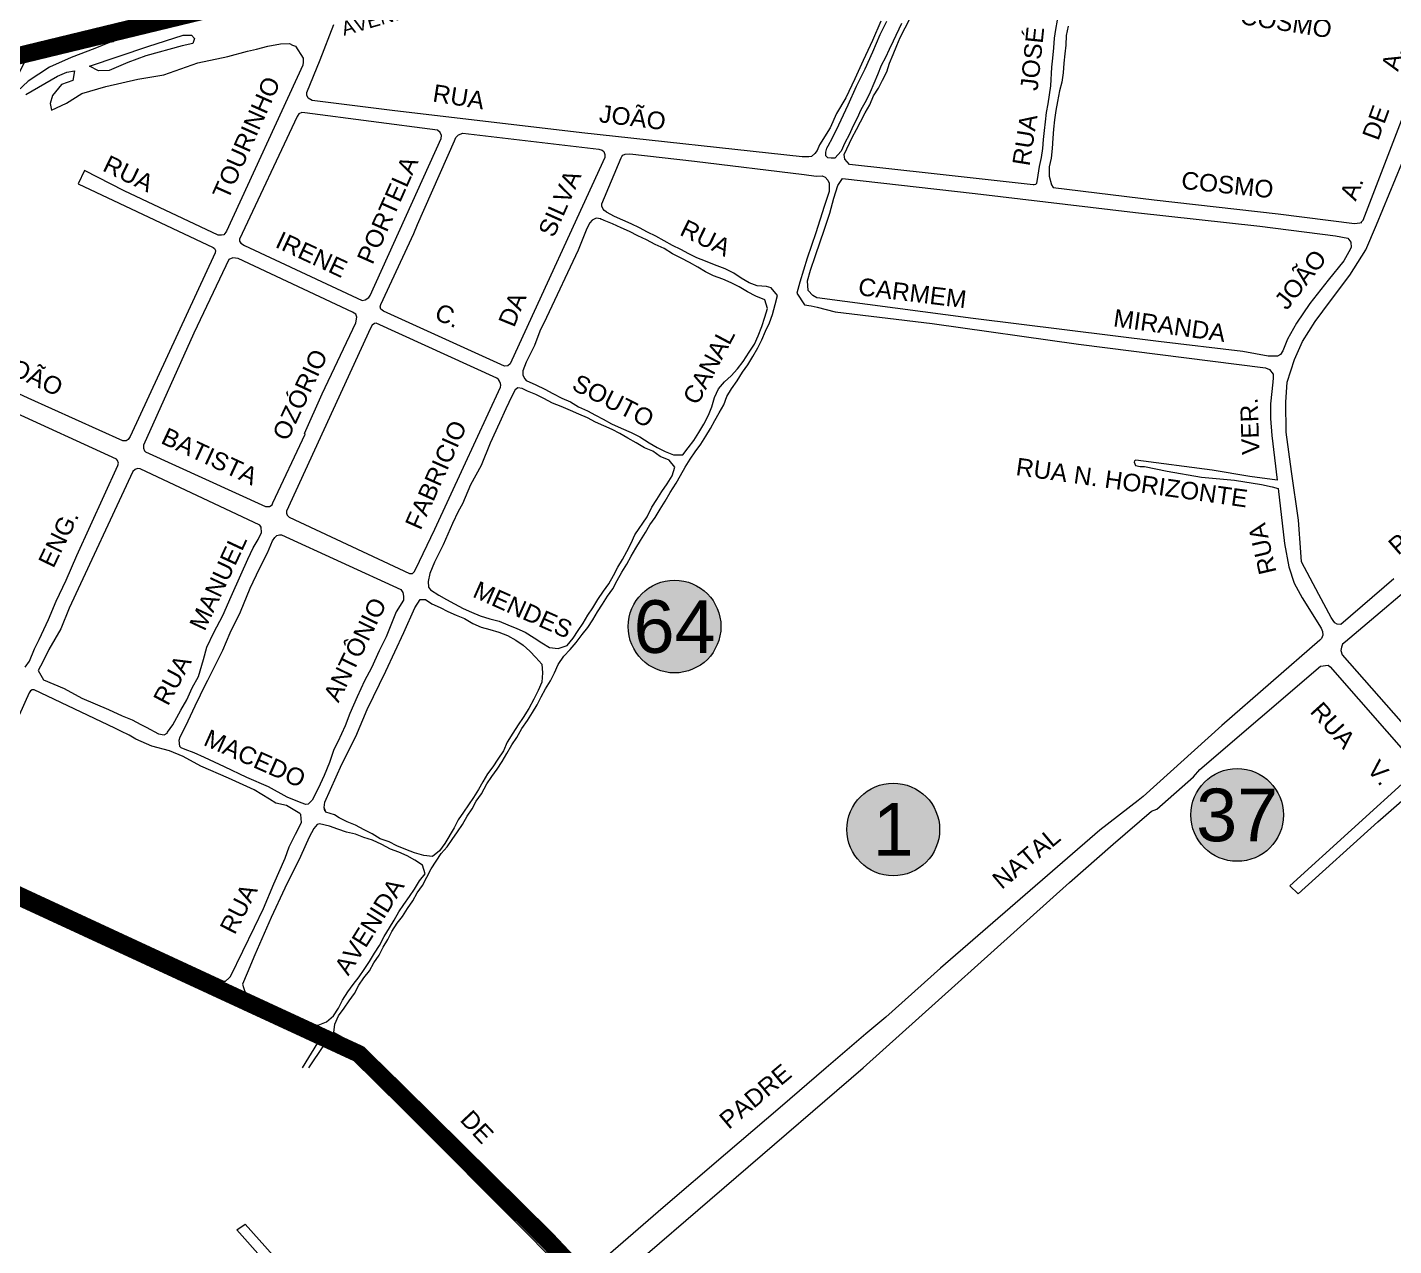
# Model space of a CAD drawing. Header units: millimetres. Extents: x 617885 to 663705, y 7172943 to 7234736.
# Drawn here: x 648637 to 649414, y 7183699 to 7184392 of the extents above; entities that cross this region are included whole.
import ezdxf
from ezdxf.enums import TextEntityAlignment as Align

# ---------------------------------------------------------------- set-up
doc = ezdxf.new("R2010")
doc.units = ezdxf.units.MM
doc.layers.add('BAIRROS', color=12, linetype='Continuous')
doc.layers.add('Equipamentos Públicos', color=171, linetype='Continuous')
doc.layers.add('TOP_VIAS 10.000', color=7, linetype='Continuous', lineweight=9)
doc.layers.add('VIAS', color=7, linetype='Continuous', lineweight=5)
doc.styles.add('LDUP', font='LDUP.SHX')
doc.styles.get("Standard").update_dxf_attribs({"font": 'arial.ttf'})

msp = doc.modelspace()

# ---------------------------------------------------------------- hatches: boundary and pattern name
at = {"layer": 'Equipamentos Públicos', "true_color": 0xb3b3ff}
h = msp.add_hatch(color=151, dxfattribs=at)
edge = h.paths.add_edge_path()
edge.add_arc((649004.93, 7184051.24), 26.4, 0, 360)
h = msp.add_hatch(color=151, dxfattribs=at)
edge = h.paths.add_edge_path()
edge.add_arc((649325.17, 7183943.99), 26.4, 0, 360)
h = msp.add_hatch(color=151, dxfattribs=at)
edge = h.paths.add_edge_path()
edge.add_arc((649129.4, 7183935.72), 26.4, 0, 360)

# ---------------------------------------------------------------- linework, layer by layer
at = {"layer": 'BAIRROS', "lineweight": 40, "ltscale": 0.3, "const_width": 10}
for points in [[(650023.17, 7184755.18), (648828.06, 7184425.83), (648736.48, 7184401.67), (648625.42, 7184374.74), (647837.5, 7184325.96), (646667, 7184246)], [(649616.18, 7184643.87), (648828.06, 7184425.83), (648828.06, 7184425.83), (648828.06, 7184425.83), (648736.48, 7184401.67), (648625.42, 7184374.74), (648591.28, 7184288.4), (648446.86, 7183982.96), (648825.21, 7183807.99), (648932.28, 7183702.31), (648957.44, 7183675.59)], [(647338.63, 7183238.88), (647837.5, 7184325.96), (648625.42, 7184374.74), (648591.28, 7184288.4), (648446.86, 7183982.95), (648825.21, 7183807.99), (648825.21, 7183807.99), (648846.28, 7183787.36), (648932.28, 7183702.31), (648957.44, 7183675.59), (648789.64, 7183531.31), (648725.53, 7183477.1), (648609.78, 7183399.82), (648579.81, 7183378.71), (648494.05, 7183322.27), (648554.5, 7183300.78), (648182.66, 7182495.01), (647174.21, 7182961.87), (647236.64, 7183017.35), (647338.62, 7183238.86)]]:
    msp.add_lwpolyline(points, dxfattribs=at)
at = {"layer": 'Equipamentos Públicos', "color": 7, "lineweight": 5}
for centre in [(649004.93, 7184051.24), (649325.17, 7183943.99), (649129.4, 7183935.72)]:
    msp.add_circle(centre, 26.4, dxfattribs=at)
at = {"layer": 'VIAS', "color": 253}
for points in [[(649122.29, 7184395.83), (649117.58, 7184384.81), (649112.33, 7184373.52), (649107.62, 7184363.02), (649102.37, 7184352.25), (649097.13, 7184343.33), (649093.46, 7184335.19), (649087.43, 7184325.47), (649086.12, 7184322.32), (649084.8, 7184320.49), (649082.97, 7184318.91), (649081.39, 7184318.65), (649077.58, 7184318.65), (648952.15, 7184332.23), (648844.19, 7184345.03), (648798.75, 7184350.78), (648796.38, 7184352.1), (648795.59, 7184353.67), (648795.59, 7184355.24), (648803.19, 7184373.88), (648811.03, 7184394.03)], [(649134.12, 7184394.53), (649129.4, 7184384.55), (649127.04, 7184379.82), (649124.94, 7184375.1), (649122.58, 7184370.64), (649120.48, 7184365.39), (649118.39, 7184360.4), (649116.29, 7184355.41), (649113.93, 7184350.68), (649111.05, 7184345.43), (649108.95, 7184340.71), (649106.59, 7184336.25), (649104.23, 7184331.26), (649101.87, 7184326.53), (649099.77, 7184321.81), (649096.23, 7184317.87), (649094, 7184317.87), (649092.16, 7184318.13), (649091.11, 7184319.18), (649091.11, 7184321.28), (649091.63, 7184323.64), (649092.42, 7184324.95), (649094.78, 7184329.42), (649098.45, 7184336.77), (649103.69, 7184348.32), (649108.41, 7184358.82), (649113.39, 7184368.79), (649117.85, 7184378.51), (649122.04, 7184388.22), (649125.71, 7184395.83)], [(649219.5, 7184369.64), (649218.98, 7184359.14), (649218.2, 7184353.89), (649217.42, 7184348.9), (649216.37, 7184343.91), (649215.85, 7184338.66), (649215.33, 7184333.68), (649214.81, 7184328.43), (649214.29, 7184323.44), (649213.51, 7184318.19), (649212.46, 7184313.2), (649211.68, 7184308.22), (649210.89, 7184303.49), (649210.37, 7184302.97), (649209.58, 7184302.7), (649209.05, 7184302.7), (649151, 7184309.24), (649104.51, 7184314.2), (649101.91, 7184317.23), (649101.41, 7184320.01), (649106.07, 7184329.68), (649108.43, 7184334.15), (649110.79, 7184338.61), (649113.41, 7184343.6), (649116.03, 7184348.32), (649118.13, 7184353.31), (649121.02, 7184357.77), (649123.38, 7184362.24), (649125.74, 7184366.96), (649127.31, 7184371.95), (649129.4, 7184376.94), (649131.5, 7184381.93), (649133.33, 7184386.65), (649136.22, 7184392.17), (649138.58, 7184396.89)], [(649222.63, 7184396.41), (649221.84, 7184391.16), (649221.06, 7184386.17), (649220.54, 7184380.66), (649220.02, 7184374.89), (649219.5, 7184369.64)], [(649228.93, 7184393), (649227.89, 7184387.75), (649227.63, 7184382.24), (649227.11, 7184377.25), (649226.59, 7184372), (649226.07, 7184366.49), (649225.29, 7184361.24), (649223.98, 7184356.25), (649222.93, 7184350.22), (649221.89, 7184344.97), (649221.1, 7184339.72), (649220.58, 7184334.47), (649220.33, 7184329.22), (649219.8, 7184323.44), (649219.28, 7184317.93), (649218.24, 7184312.94), (649218.24, 7184307.7), (649219.56, 7184302.71), (649220.35, 7184301.13), (649277.88, 7184294.08), (649348.54, 7184286.24), (649391.88, 7184280.75), (649395.03, 7184281.02), (649396.08, 7184281.28), (649395.82, 7184281.54), (649396.87, 7184282.59), (649421.5, 7184346.64)], [(649003.69, 7184268.22), (648994.23, 7184273.46), (648989.5, 7184275.82), (648985.03, 7184278.18), (648980.3, 7184280.54), (648975.57, 7184282.64), (648970.84, 7184284.73), (648966.11, 7184287.09), (648965.06, 7184288.14), (648964.8, 7184288.14), (648964.27, 7184288.93), (648963.48, 7184290.5), (648963.48, 7184291.82), (648974.49, 7184318.07), (648975.02, 7184318.86), (648975.54, 7184319.64), (648976.85, 7184320.17), (648979.48, 7184320.43), (649016.25, 7184316.25), (649078.77, 7184308.67), (649085.47, 7184307.63), (649089.02, 7184307.89), (649090.59, 7184307.1), (649092.17, 7184305.27), (649092.96, 7184303.69), (649092.97, 7184298.97), (649090.08, 7184290.31), (649085.37, 7184275.34), (649080.39, 7184260.91), (649076.2, 7184247.26), (649074.58, 7184241.1), (649078.97, 7184234.4), (649082.78, 7184233.87), (649086.2, 7184233.09), (649096.44, 7184230.47), (649151.61, 7184223.67), (649234.88, 7184211.91), (649341.26, 7184198.58), (649343.63, 7184197.53), (649345.73, 7184194.9), (649345.73, 7184192.8), (649345.47, 7184190.44), (649344.17, 7184178.1), (649344.18, 7184169.71), (649344.98, 7184160), (649347.89, 7184134.54), (649332.39, 7184136.63), (649310.85, 7184140.29), (649267.51, 7184146.04), (649266.72, 7184145.52), (649266.46, 7184144.73), (649267.25, 7184142.9), (649269.87, 7184142.37), (649272.5, 7184142.37), (649285.37, 7184139.76), (649304.81, 7184136.35), (649323.72, 7184134.53), (649338.96, 7184132.17), (649345, 7184130.86), (649348.42, 7184129.81), (649352.12, 7184098.58), (649354.5, 7184085.2), (649357.66, 7184076.01), (649362.13, 7184067.62), (649372.92, 7184050.3), (649373.7, 7184048.36), (649373.97, 7184046.37), (649373.18, 7184044.53), (649372.13, 7184043.41), (649316.5, 7183994.89), (649271.62, 7183954.45), (649268.76, 7183952.28), (649246.95, 7183935.28), (649156.4, 7183856.76), (649125.17, 7183828.92), (649113.89, 7183819.46), (649091.27, 7183800), (649065.07, 7183777.45), (649033.84, 7183750.92), (648998.41, 7183720.46), (648958.52, 7183686.05)], [(649414.34, 7184078.46), (649384.21, 7184052.41), (649382.11, 7184052.67), (649380.79, 7184053.45), (649379.74, 7184054.77), (649378.69, 7184056.34), (649371.59, 7184069.46), (649361.85, 7184088.09), (649361.32, 7184093.6), (649359.99, 7184111.71), (649356.03, 7184139.53), (649353.12, 7184161.84), (649352.84, 7184178.9), (649353.62, 7184190.45), (649357.81, 7184203.31), (649362.26, 7184213.55), (649369.61, 7184224.84), (649378.26, 7184236.65), (649389.28, 7184251.35), (649398.46, 7184265.79), (649404.49, 7184279.97), (649418.83, 7184314.93)], [(649348.09, 7184205.14), (649342.83, 7184205.14), (649328.39, 7184207.75), (649280.31, 7184213.5), (649174.98, 7184226.57), (649086.19, 7184238.34), (649085.93, 7184238.34), (649083.56, 7184239.65), (649080.93, 7184242.53), (649080.67, 7184248.05), (649082.24, 7184254.08), (649085.12, 7184262.48), (649090.36, 7184277.45), (649093.24, 7184286.63), (649095.6, 7184295.03), (649097.95, 7184302.38), (649100.58, 7184306.32), (649175.97, 7184297.7), (649267.38, 7184286.99), (649338.04, 7184279.15), (649381.12, 7184273.66), (649388.21, 7184272.35), (649389.79, 7184269.99), (649390.06, 7184267.1)], [(649054.69, 7184214.44), (649056.79, 7184219.42), (649058.89, 7184224.15), (649060.72, 7184228.88), (649062.29, 7184234.65), (649063.6, 7184239.64), (649059.99, 7184243.98), (649057.29, 7184244.88), (649052.04, 7184245.14), (649047.31, 7184246.98), (649042.84, 7184249.6), (649038.64, 7184252.49), (649033.65, 7184254.85), (649027.6, 7184257.2), (649022.61, 7184259.3), (649017.62, 7184261.14), (649013.15, 7184263.5), (649008.42, 7184265.86), (649003.69, 7184268.22)], [(649390.06, 7184267.1), (649388.74, 7184264.48), (649385.86, 7184259.49), (649376.94, 7184248.46), (649366.45, 7184235.07), (649358.84, 7184224.04), (649353.86, 7184214.85), (649351.24, 7184208.29), (649349.92, 7184206.19), (649348.09, 7184205.14)], [(648953.26, 7183686.84), (648925.4, 7183714.65), (648866.51, 7183773.14), (648839.59, 7183800), (648837.33, 7183802.26), (648831.02, 7183808.56), (648827.34, 7183811.44), (648820.96, 7183814.7), (648811.02, 7183820.1), (648811.57, 7183824.82), (648813.66, 7183829.55), (648816.81, 7183834.01), (648819.7, 7183838.21), (648822.85, 7183842.41), (648825.2, 7183847.14), (648828.09, 7183851.34), (648831.24, 7183855.28), (648833.86, 7183859.74), (648836.75, 7183864.2), (648839.11, 7183868.66), (648841.73, 7183873.13), (648844.09, 7183877.59), (648846.97, 7183882.32), (648850.12, 7183886.26), (648853.01, 7183890.72), (648855.89, 7183895.18), (648858.51, 7183899.65), (648861.4, 7183903.85), (648864.02, 7183908.57), (648866.38, 7183913.3), (648869.27, 7183917.76), (648872.15, 7183921.96), (648875.56, 7183925.9), (648878.45, 7183930.1), (648881.33, 7183934.3), (648884.22, 7183938.5), (648886.84, 7183943.23), (648889.73, 7183947.43), (648892.09, 7183951.89), (648894.97, 7183956.09), (648898.12, 7183961.61), (648901, 7183965.81), (648903.89, 7183970.01), (648906.77, 7183974.47), (648909.4, 7183978.93), (648912.28, 7183983.92), (648915.17, 7183988.12), (648918.05, 7183993.11), (648921.2, 7183997.84), (648924.08, 7184002.3), (648926.71, 7184006.76), (648929.07, 7184011.23), (648931.43, 7184015.69), (648934.31, 7184020.42), (648936.67, 7184024.88), (648938.77, 7184029.6), (648941.92, 7184034.33), (648945.59, 7184038.27), (648949, 7184042.21), (648952.41, 7184046.67), (648955.56, 7184050.61), (648958.44, 7184055.07), (648961.07, 7184059.54), (648963.95, 7184064), (648966.84, 7184068.46), (648969.72, 7184072.66), (648972.35, 7184077.39), (648974.97, 7184082.12), (648977.85, 7184086.84), (648980.21, 7184091.3), (648982.83, 7184095.77), (648985.46, 7184100.23), (648988.34, 7184104.69), (648990.96, 7184109.16), (648993.85, 7184113.36), (648996.74, 7184118.08), (648999.62, 7184122.55), (649002.5, 7184127.54), (649005.91, 7184132.79), (649008.27, 7184137.25), (649010.9, 7184141.98), (649013.78, 7184146.44), (649016.67, 7184150.64), (649019.82, 7184155.1), (649022.7, 7184159.57), (649025.32, 7184164.03), (649027.95, 7184168.49), (649030.31, 7184172.96), (649032.93, 7184177.42), (649034.76, 7184182.14), (649037.38, 7184186.61), (649040.53, 7184191.07), (649043.68, 7184196.06), (649046.56, 7184200.26), (649049.45, 7184204.99), (649052.33, 7184209.97), (649054.69, 7184214.44)], [(648967.72, 7183675.56), (649112.38, 7183800), (649229.77, 7183905.49), (649254.57, 7183927.41), (649276.35, 7183946.05), (649279.51, 7183947.37), (649300.24, 7183965.75), (649303.91, 7183969.95), (649372.67, 7184028.78), (649376.88, 7184029.31), (649378.19, 7184028.26), (649426.57, 7183973.17)], [(649425.26, 7183967.39), (649355.19, 7183903.58), (649359.92, 7183899.12), (649405.16, 7183940.01), (649432.52, 7183963.91)], [(648806.2, 7183946.07), (648805.41, 7183948.17)]]:
    msp.add_lwpolyline(points, dxfattribs=at)
for points in [[(648672.02, 7184370.22), (648705.19, 7184381.42), (648725.31, 7184387.87), (648729.92, 7184387.87), (648731.61, 7184386.03), (648730.84, 7184383.11), (648724.7, 7184381.88), (648703.97, 7184376.05), (648693.83, 7184372.37), (648683.08, 7184367.76), (648677.09, 7184367.61)], [(648622.72, 7184348.31), (648636.35, 7184374.93), (648685.16, 7184384.86), (648685.67, 7184384.1), (648683.37, 7184383.72), (648674.96, 7184380.4), (648661.45, 7184375.18), (648649.09, 7184369.71), (648637.12, 7184361.81), (648627.81, 7184353.02), (648623.23, 7184348.31)], [(649473.08, 7184010.93), (649527.58, 7184057.83), (649572.95, 7184097.04), (649575.16, 7184099.59), (649574.95, 7184100.86), (649574.05, 7184101.8), (649524.16, 7184157.81), (649522.66, 7184158.1), (649521.64, 7184157.52), (649519.39, 7184155.92), (649456.22, 7184101.56), (649437.46, 7184085.36), (649386.88, 7184042.55), (649385.16, 7184041.13), (649384.58, 7184039.57), (649384.26, 7184037.7), (649384.92, 7184035.06), (649430.84, 7183982.98), (649433.37, 7183980.44), (649434.68, 7183979.93), (649436.26, 7183979.93), (649438.39, 7183981.41), (649457.39, 7183997.69)]]:
    msp.add_lwpolyline(points, close=True, dxfattribs=at)
at = {"layer": 'VIAS', "color": 253, "flags": 128}
for points in [[(648635.63, 7184354.21), (648653.68, 7184364.51), (648659.12, 7184366.88), (648663.35, 7184367.66), (648662.41, 7184362.17), (648655.98, 7184359.82), (648650.8, 7184353.55), (648649.55, 7184349), (648650.38, 7184345.22), (648658.79, 7184349.14), (648667.49, 7184354.74), (648681.22, 7184358.65), (648699.44, 7184362.84), (648714.3, 7184365.35), (648733.64, 7184372.06), (648750.74, 7184375.7), (648761.95, 7184378.77), (648767, 7184379.89), (648773.44, 7184381.56), (648780.73, 7184382.96), (648785.78, 7184383.24), (648787.46, 7184382.12), (648789.14, 7184381.56), (648793.62, 7184374.83), (648793.62, 7184372.59), (648793.34, 7184370.91), (648749.84, 7184276.24), (648749.56, 7184275.68), (648748.44, 7184274.28), (648747.04, 7184274.01), (648745.08, 7184274.01), (648691.67, 7184299.26), (648669.14, 7184310.92), (648665.52, 7184303.28), (648742.27, 7184267), (648743.11, 7184266.44), (648743.67, 7184265.32), (648743.39, 7184263.92), (648695.12, 7184159.46), (648694, 7184157.78), (648692.88, 7184156.94), (648690.92, 7184156.94), (648637.12, 7184181.34), (648566.23, 7184214.17)], [(648635.35, 7184028.11), (648637.88, 7184031.47), (648640.68, 7184038.47), (648643.21, 7184043.79), (648648.54, 7184055.27), (648653.03, 7184065.64), (648658.64, 7184077.68), (648664.82, 7184091.68), (648688.11, 7184142.93), (648688.39, 7184144.33), (648687.83, 7184145.74), (648687.27, 7184146.58), (648564.54, 7184202.68)], [(648780.01, 7184103.38), (648781.14, 7184103.38), (648849.22, 7184072.24), (648850.34, 7184070.56), (648850.62, 7184068.6), (648850.62, 7184066.35), (648846.41, 7184059.63), (648843.89, 7184052.91), (648840.8, 7184045.35), (648836.87, 7184037.51), (648832.38, 7184027.71), (648828.46, 7184020.42), (648824.25, 7184011.18), (648820.04, 7184001.66), (648817.51, 7183994.66), (648813.3, 7183985.7), (648811.06, 7183981.21), (648808.53, 7183973.93), (648805.44, 7183966.37), (648802.08, 7183959.09), (648798.71, 7183952.37), (648796.47, 7183950.13), (648795.06, 7183949.85), (648794.5, 7183950.13), (648791.42, 7183951.25), (648784.42, 7183954.06), (648773.77, 7183959.95), (648761.44, 7183965.28), (648748.83, 7183971.45), (648737.34, 7183976.78), (648731.46, 7183979.3), (648726.41, 7183981.27), (648724.17, 7183982.11), (648723.33, 7183982.95), (648723.05, 7183986.59), (648723.62, 7183988.55), (648725.02, 7183991.35), (648728.11, 7183997.51), (648732.03, 7184006.2), (648735.12, 7184012.36), (648735.68, 7184013.76), (648739.33, 7184020.76), (648743.54, 7184029.16), (648747.75, 7184037.84), (648751.96, 7184047.65), (648757.85, 7184059.69), (648763.46, 7184073.13), (648768.79, 7184084.33), (648773.28, 7184093.3), (648776.09, 7184100.02), (648777.49, 7184101.98)], [(648777.49, 7184101.98), (648778.61, 7184103.1), (648780.01, 7184103.38)], [(648879.49, 7183936.66), (648874.25, 7183927.74), (648871.1, 7183923.54), (648867.16, 7183920.38), (648862.17, 7183920.91), (648856.92, 7183922.48), (648851.93, 7183924.31), (648846.93, 7183926.41), (648842.47, 7183928.77), (648837.47, 7183930.34), (648832.74, 7183933.23), (648828.28, 7183935.59), (648823.28, 7183938.21), (648818.55, 7183940.04), (648814.09, 7183942.4), (648811.46, 7183943.98), (648806.47, 7183945.55), (648806.2, 7183946.07), (648805.94, 7183946.34), (648805.41, 7183948.17), (648805.94, 7183951.32), (648809.08, 7183958.41), (648815.64, 7183972.85), (648823.5, 7183988.6), (648830.05, 7184004.09), (648840.54, 7184025.88), (648850.76, 7184047.93), (648857.05, 7184061.85), (648860.2, 7184066.57), (648863.09, 7184066.7), (648866.77, 7184064.21), (648871.5, 7184062.12), (648875.97, 7184059.76), (648880.7, 7184057.66), (648885.43, 7184055.82), (648890.16, 7184052.94), (648894.89, 7184050.84), (648899.88, 7184049.53), (648904.87, 7184047.96), (648909.86, 7184046.12), (648914.59, 7184043.5), (648918.8, 7184040.62), (648922.48, 7184037.21), (648925.9, 7184033.54), (648929.31, 7184029.86), (648929.84, 7184024.88), (648929.32, 7184019.63), (648927.23, 7184014.9), (648924.87, 7184009.91), (648921.98, 7184004.66), (648918.83, 7183999.41), (648915.95, 7183995.21), (648912.8, 7183990.48), (648909.65, 7183985.5), (648907.56, 7183980.51), (648904.41, 7183975.78), (648901.52, 7183971.32), (648898.38, 7183967.38), (648895.75, 7183962.92), (648893.39, 7183958.45), (648890.51, 7183953.99), (648887.62, 7183949.79), (648884.74, 7183945.59)], [(648599.42, 7183918.31), (648748.2, 7183849.31), (648749.32, 7183849.3), (648751.29, 7183850.98), (648752.13, 7183852.1), (648759.14, 7183866.39), (648765.88, 7183880.11), (648770.93, 7183890.75), (648776.82, 7183904.76), (648783.28, 7183919.32), (648785.52, 7183925.76), (648789.17, 7183933.04), (648792.54, 7183939.76), (648792.26, 7183944.25), (648791.7, 7183944.81), (648784.13, 7183949.29), (648777.97, 7183950.7), (648774.33, 7183952.94), (648765.64, 7183958.27), (648751.07, 7183965), (648735.38, 7183971.74), (648725.29, 7183977.35), (648717.45, 7183980.43), (648707.36, 7183983.24), (648698.39, 7183987.17), (648694.47, 7183989.41), (648689.71, 7183991.65), (648686.34, 7183993.34), (648640.39, 7184015.22), (648639.27, 7184015.22), (648638.43, 7184014.66), (648637.59, 7184013.54), (648596.9, 7183922.8)], [(648884.74, 7183945.59), (648881.85, 7183941.13), (648879.49, 7183936.66)], [(648793.14, 7183800), (648801.84, 7183814.26), (648761.09, 7183833.05), (648698.6, 7183861.94), (648645.08, 7183886.91), (648594.65, 7183910.19), (648592.97, 7183910.19), (648591, 7183909.63), (648589.6, 7183908.23)], [(648767.17, 7183518.27), (648785.58, 7183536.92), (648854.69, 7183596.33), (648755.73, 7183707.83), (648760.6, 7183711.12), (648859.44, 7183600.42), (648945.92, 7183674.76), (648946.71, 7183676.6), (648946.7, 7183678.17), (648946.44, 7183680.01), (648827.22, 7183800), (648824.72, 7183802.52), (648821.83, 7183805.14), (648818.41, 7183807.24), (648810.96, 7183810.05), (648805.03, 7183812.79), (648796.52, 7183800)]]:
    msp.add_lwpolyline(points, dxfattribs=at)
for points in [[(648827.22, 7184236.89), (648828.79, 7184237.15), (648830.89, 7184238.47), (648831.68, 7184239.78), (648872.05, 7184329.04), (648872.31, 7184330.88), (648871.52, 7184332.45), (648869.94, 7184333.76), (648794.55, 7184343.7), (648792.71, 7184343.96), (648791.14, 7184343.17), (648790.09, 7184341.59), (648757.32, 7184271.76), (648757.32, 7184270.71), (648758.11, 7184269.4), (648760.21, 7184268.09)], [(648882.03, 7184331.14), (648884.39, 7184332.19), (648961.88, 7184323.05), (648963.72, 7184322.52), (648964.77, 7184321.74), (648965.3, 7184319.9), (648965.3, 7184318.33), (648912.35, 7184202.82), (648911.3, 7184200.71), (648909.99, 7184199.66), (648908.15, 7184199.4), (648839.3, 7184230.86), (648837.73, 7184231.91), (648837.46, 7184233.22), (648837.72, 7184234.53), (648856.47, 7184274.96), (648858.7, 7184280.21), (648879.66, 7184327.73), (648880.45, 7184329.57)], [(648926.02, 7184188.91), (648931.01, 7184186.29), (648935.74, 7184183.93), (648940.73, 7184181.31), (648945.72, 7184179.21), (648950.19, 7184176.33), (648955.45, 7184173.97), (648959.92, 7184171.61), (648964.38, 7184169.25), (648969.11, 7184166.62), (648974.63, 7184164.27), (648980.15, 7184161.64), (648985.14, 7184159.28), (648990.4, 7184155.88), (648995.13, 7184153.25), (648999.59, 7184150.89), (649004.32, 7184149.06), (649009.58, 7184149.06), (649012.73, 7184153), (649015.87, 7184157.2), (649018.76, 7184161.66), (649021.64, 7184166.39), (649024.27, 7184171.64), (649026.1, 7184176.37), (649027.67, 7184181.62), (649030.03, 7184186.6), (649033.44, 7184190.54), (649037.12, 7184193.96), (649040.79, 7184197.89), (649043.94, 7184202.1), (649047.35, 7184207.35), (649050.49, 7184212.07), (649052.59, 7184216.8), (649054.69, 7184222.05), (649056.26, 7184227.3), (649057.83, 7184232.29), (649056.25, 7184237.27), (649051.26, 7184239.37), (649046.53, 7184241.73), (649041.8, 7184244.61), (649037.07, 7184246.97), (649032.34, 7184249.07), (649027.08, 7184250.9), (649022.62, 7184253.26), (649018.15, 7184255.89), (649013.42, 7184258.51), (649008.69, 7184260.87), (649003.7, 7184263.49), (648998.96, 7184266.38), (648993.97, 7184268.73), (648988.98, 7184271.36), (648983.99, 7184273.72), (648979.26, 7184276.08), (648974.53, 7184278.17), (648969.53, 7184280.53), (648964.81, 7184282.37), (648962.7, 7184283.42), (648962.97, 7184283.42), (648960.34, 7184283.68), (648957.98, 7184282.63), (648956.66, 7184281.05), (648955.09, 7184277.9), (648950.11, 7184265.56), (648932.02, 7184227.23), (648928.35, 7184219.36), (648925.21, 7184211.22), (648920.49, 7184201.77), (648918.66, 7184196.78), (648918.66, 7184194.42), (648919.71, 7184192.32), (648920.5, 7184191.27)], [(648702.69, 7184154.41), (648702.69, 7184152.73), (648703.25, 7184151.33), (648703.81, 7184150.77), (648772.18, 7184119.63), (648774.42, 7184119.63), (648775.82, 7184120.47), (648776.38, 7184121.59), (648794.62, 7184160.8), (648794.34, 7184161.08), (648804.44, 7184183.76), (648823.52, 7184224.09), (648824.09, 7184227.45), (648823.53, 7184229.14), (648821.57, 7184230.26), (648756.56, 7184260.83), (648753.48, 7184261.11), (648751.23, 7184260.28), (648749.55, 7184256.63), (648731.31, 7184218.27)], [(648905.27, 7184191), (648904.74, 7184191.79), (648903.69, 7184192.57), (648835.11, 7184224.03), (648834.06, 7184223.77), (648832.74, 7184222.72), (648831.96, 7184221.15), (648783.99, 7184116.92), (648783.99, 7184115.87), (648784.51, 7184114.56), (648785.57, 7184113.51), (648854.15, 7184081.53), (648855.72, 7184081.53), (648856.77, 7184082.32), (648857.56, 7184083.63), (648868.57, 7184106.73), (648884.82, 7184141.91), (648905.79, 7184187.59), (648906.06, 7184188.64), (648905.79, 7184189.69)], [(648870.71, 7184069.2), (648875.17, 7184066.58), (648879.64, 7184064.22), (648884.63, 7184061.6), (648889.36, 7184059.5), (648894.36, 7184057.4), (648899.87, 7184055.57), (648905.13, 7184054.26), (648910.12, 7184052.16), (648915.11, 7184050.06), (648919.84, 7184047.97), (648925.1, 7184044.82), (648929.3, 7184041.94), (648933.77, 7184039.31), (648938.76, 7184038.79), (648943.75, 7184040.37), (648947.16, 7184044.57), (648950.05, 7184049.03), (648952.93, 7184053.23), (648955.55, 7184057.7), (648958.44, 7184061.9), (648961.32, 7184066.62), (648964.47, 7184071.35), (648967.62, 7184075.55), (648970.24, 7184080.28), (648972.6, 7184085), (648975.22, 7184089.46), (648977.85, 7184093.93), (648980.21, 7184098.65), (648982.3, 7184103.38), (648989.38, 7184113.62), (648992.01, 7184119.13), (648994.89, 7184123.59), (648997.78, 7184128.06), (649000.66, 7184132.52), (649003.55, 7184136.98), (649005.12, 7184141.97), (649001.96, 7184145.91), (648996.71, 7184148), (648992.5, 7184151.15), (648987.77, 7184152.99), (648983.04, 7184155.87), (648978.31, 7184158.49), (648973.85, 7184161.12), (648969.38, 7184163.48), (648964.65, 7184165.57), (648959.92, 7184167.67), (648955.45, 7184170.03), (648950.46, 7184172.13), (648945.73, 7184174.22), (648940.47, 7184176.58), (648935.48, 7184178.42), (648930.49, 7184181.04), (648926.02, 7184183.4), (648921.29, 7184185.23), (648918.27, 7184186.68), (648915.78, 7184187.07), (648914.2, 7184186.02), (648912.37, 7184182.34), (648908.96, 7184175.25), (648905.29, 7184167.12), (648900.04, 7184155.57), (648894.8, 7184142.97), (648888.77, 7184131.94), (648884.32, 7184121.18), (648881.69, 7184116.71), (648878.55, 7184109.89), (648873.31, 7184097.81), (648868.32, 7184087.83), (648865.7, 7184081.53), (648864.66, 7184076.81), (648864.92, 7184073.66), (648866.11, 7184072.22)], [(648696.16, 7183998.09), (648701.2, 7183995.57), (648704.28, 7183993.89), (648711.29, 7183990.24), (648714.37, 7183989.68), (648716.05, 7183990.52), (648716.33, 7183991.08), (648719.42, 7183995.28), (648723.9, 7184003.68), (648727.27, 7184009.56), (648730.36, 7184016.28), (648734.01, 7184022.72), (648736.81, 7184032.53), (648738.78, 7184039.53), (648742.71, 7184047.93), (648747.76, 7184057.45), (648752.53, 7184068.38), (648758.14, 7184080.7), (648762.07, 7184089.66), (648765.16, 7184096.1), (648767.96, 7184100.86), (648769.93, 7184104.78), (648769.65, 7184107.87), (648768.81, 7184108.99), (648700.72, 7184140.97), (648699.32, 7184141.25), (648697.92, 7184140.69), (648696.51, 7184139.57), (648660.32, 7184061.71), (648655.54, 7184049.95), (648648.81, 7184038.18), (648645.44, 7184031.18), (648642.64, 7184026.14), (648645.72, 7184020.82), (648657.49, 7184016.05), (648667.57, 7184010.44), (648682.71, 7184003.99), (648690.55, 7184000.34)], [(648801.48, 7183938.46), (648799.65, 7183936.36), (648797.02, 7183931.37), (648792.04, 7183920.35), (648783.13, 7183902.23), (648775.27, 7183885.69), (648766.09, 7183864.43), (648761.64, 7183853.93), (648759.02, 7183847.63), (648759.6, 7183845.76), (648760.33, 7183843.43), (648762.17, 7183841.85), (648788.97, 7183829.53), (648800.55, 7183824.28), (648801.47, 7183824.23), (648802.11, 7183824.29), (648806.84, 7183826.13), (648810.77, 7183829.54), (648813.66, 7183834.01), (648816.02, 7183838.47), (648818.9, 7183843.2), (648822.05, 7183847.4), (648825.46, 7183851.86), (648828.35, 7183856.06), (648831.23, 7183860.52), (648834.12, 7183865.25), (648837, 7183869.71), (648839.63, 7183874.7), (648842.77, 7183879.69), (648845.4, 7183884.15), (648848.02, 7183888.88), (648850.9, 7183893.08), (648854.05, 7183897.54), (648856.94, 7183901.74), (648859.82, 7183906.47), (648862.97, 7183910.41), (648861.39, 7183915.39), (648857.18, 7183918.28), (648852.72, 7183920.64), (648847.99, 7183922.74), (648843.26, 7183924.57), (648838.26, 7183927.19), (648833.01, 7183929.55), (648828.02, 7183931.12), (648823.29, 7183932.96), (648818.3, 7183934.27), (648813.31, 7183935.84), (648808.58, 7183937.68), (648802.8, 7183938.99)]]:
    msp.add_lwpolyline(points, close=True, dxfattribs=at)

# ---------------------------------------------------------------- texts
at = {"layer": 'Equipamentos Públicos', "color": 7}
for s, p in [('64', (649004.93, 7184051.24)), ('37', (649325.17, 7183943.99)), ('1', (649129.4, 7183935.72))]:
    msp.add_text(s, height=30, dxfattribs=at).set_placement(p, align=Align.MIDDLE_CENTER)
at = {"layer": 'TOP_VIAS 10.000', "color": 251, "style": 'LDUP', "width": 1.04}
for s, height, rotation, p in [('AVENIDA PROFESSORA DINORAH MORAIS AZEVEDO', 8, 16.08343, (648816.69, 7184387.48)), ('COSMO', 10, 351, (649326.23, 7184394.35)), ('JOSÉ', 10, 84, (649211.59, 7184355.95)), ('A.', 10, 75, (649416.73, 7184366.92)), ('TOURINHO', 10, 66, (648750.72, 7184293.6)), ('RUA', 10, 351, (648866.81, 7184350.21)), ('JOÃO', 10, 353, (648961.66, 7184338.41)), ('DE', 10, 70, (649405.43, 7184327.36)), ('RUA', 10, 81, (649206.97, 7184313)), ('RUA', 10, 334, (648678.75, 7184311.03)), ('PORTELA', 10, 66, (648832.95, 7184256.79)), ('COSMO', 10, 354, (649292.99, 7184300.51)), ('SILVA', 10, 66, (648936.14, 7184272.14)), ('A.', 10, 69, (649392.68, 7184293.04)), ('RUA', 10, 334, (649007.26, 7184274.45)), ('IRENE', 10, 335, (648777.02, 7184267.49)), ('JOÃO', 10, 52, (649353.47, 7184230.86)), ('CARMEM', 10, 353, (649109.06, 7184239.96)), ('DA', 10, 68, (648913.6, 7184221.05)), ('C.', 10, 336, (648867.56, 7184226.59)), ('MIRANDA', 10, 352, (649254.26, 7184222.15)), ('CANAL', 10, 62.06414, (649018, 7184176.73)), ('OZÓRIO', 10, 65, (648784.68, 7184156.25)), ('JOÃO', 10, 335, (648619.37, 7184198.02)), ('SOUTO', 10, 333, (648945.79, 7184186.48)), ('VER.', 10, 92, (649337.87, 7184149.17)), ('BATISTA', 10, 335, (648711.96, 7184155.86)), ('FABRICIO', 10, 66, (648860.32, 7184105.6)), ('RUA N. HORIZONTE', 10, 352, (649198.76, 7184137.52)), ('PIGATO', 10, 41, (649416.73, 7184091.43)), ('ENG.', 10, 64, (648651.34, 7184083.96)), ('RUA', 10, 103, (649347.62, 7184082.22)), ('MANUEL', 10, 65, (648737.44, 7184048.16)), ('MENDES', 10, 336, (648889.39, 7184068.37)), ('ANTÔNIO', 10, 64, (648813.63, 7184007.47)), ('RUA', 10, 62, (648716.58, 7184005.56)), ('RUA', 10, 312, (649366.14, 7184002.61)), ('MACEDO', 10, 336, (648736.2, 7183983.99)), ('V.', 10, 311, (649398.51, 7183969.71)), ('NATAL', 10, 40, (649191.15, 7183901.17)), ('AVENIDA', 10, 58, (648819.2, 7183852)), ('RUA', 10, 63, (648754.59, 7183875.3)), ('PADRE', 10, 40, (649035.75, 7183764.6)), ('DE', 10, 313, (648882.29, 7183770.11))]:
    msp.add_text(s, height=height, rotation=rotation, dxfattribs=at).set_placement(p)

doc.saveas('drawing.dxf')
